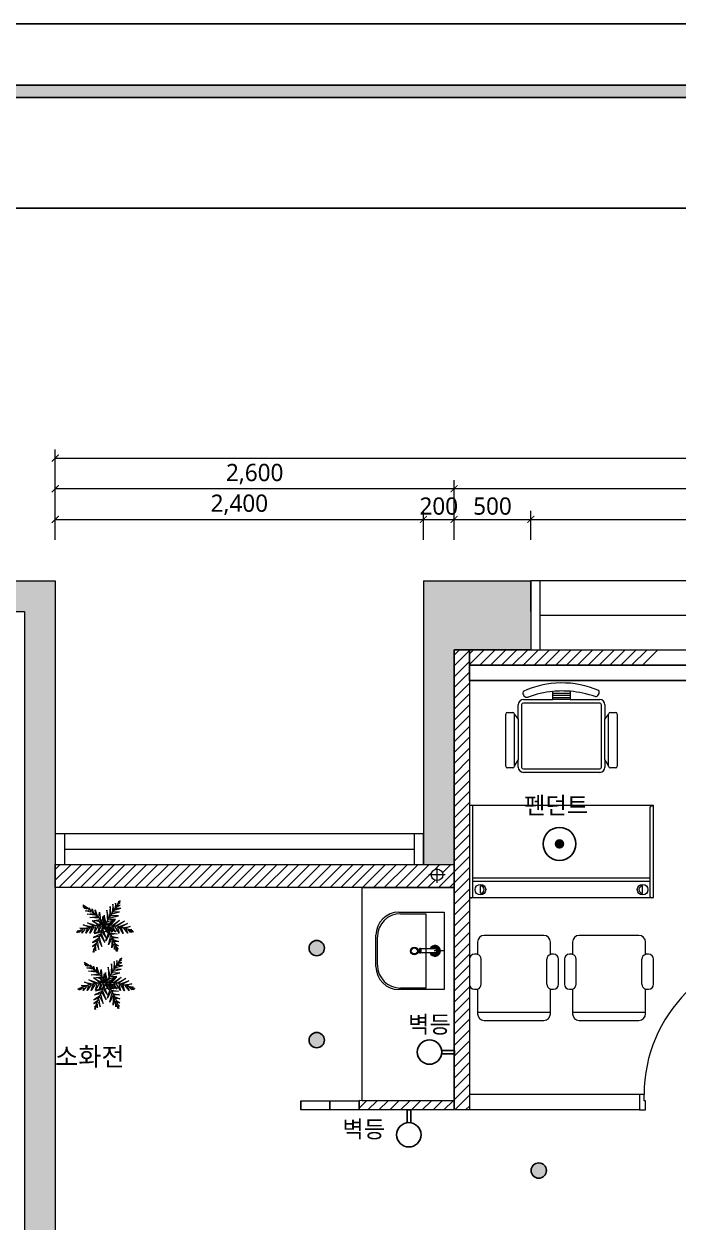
# Model space of a CAD drawing. Header units: metres. Extents: x 11578468 to 47831421, y -58341524 to -14256839.
# Drawn here: x 23835524 to 23839787, y -29056313 to -29048502 of the extents above; entities that cross this region are included whole.
import ezdxf
from ezdxf.enums import TextEntityAlignment as Align

# ---------------------------------------------------------------- set-up
doc = ezdxf.new("R2010")
doc.units = ezdxf.units.M
doc.header["$LTSCALE"] = 50
doc.header["$MEASUREMENT"] = 0
doc.linetypes.add('DH-HID2', pattern=[1.2, 0.8, -0.4])
doc.layers.get('0').update_dxf_attribs({"linetype": 'CONTINUOUS'})
doc.layers.get('DEFPOINTS').update_dxf_attribs({"linetype": 'CONTINUOUS'})
for name, color, linetype in [('03-TEXT', 3, 'CONTINUOUS'), ('FORM(YOURNAME)-1', 1, 'CONTINUOUS'), ('FORM(YOURNAME)-11', 1, 'CONTINUOUS'), ('FU-FURM', 251, 'DH-HID2'), ('LAY', 3, 'CONTINUOUS'), ('WAL', 3, 'CONTINUOUS'), ('wall', 3, 'CONTINUOUS')]:
    doc.layers.add(name, color=color, linetype=linetype)
doc.layers.add('ha', color=8, linetype='CONTINUOUS', lineweight=5)
doc.styles.add('JT1', font='malgun.ttf')
doc.styles.add('N 맑은고딕', font='malgun.ttf')
doc.styles.add('YOURNAME', font='malgun.ttf')
doc.styles.add('맑은 고딕', font='malgun.ttf')

# ---------------------------------------------------------------- blocks, each defined once
blk = doc.blocks.new('FORM-ELEVATION')
at = {"layer": 'FORM(YOURNAME)-11'}
h = blk.add_hatch(color=256, dxfattribs=at)
h.dxf.hatch_style = 1
h.paths.add_polyline_path([(-10309, 35708), (71691, 35708), (71691, 35508), (-10309, 35508)])
h.paths.add_polyline_path([(-10309, -21492), (71691, -21492), (71691, -21692), (-10309, -21692)])
at = {"layer": 'DEFPOINTS', "color": 158}
blk.add_lwpolyline([(-10309, -21692), (71691, -21692), (71691, 35708), (-10309, 35708)], close=True, dxfattribs=at)
at = {"layer": 'DEFPOINTS'}
blk.add_lwpolyline([(-8309, 33708), (61071, 33708), (61071, -19692), (-8309, -19692)], close=True, dxfattribs=at)
at = {"layer": 'FORM(YOURNAME)-11', "color": 250}
blk.add_lwpolyline([(-11309, -22692), (72691, -22692), (72691, 36708), (-11309, 36708)], close=True, dxfattribs=at)
at = {"layer": 'FORM(YOURNAME)-11'}
blk.add_lwpolyline([(-10309, 35708), (71691, 35708), (71691, 35508), (-10309, 35508)], close=True, dxfattribs=at)
at = {"layer": 'FORM(YOURNAME)-11', "color": 3, "style": 'YOURNAME'}
for tag, height, p in [('1', 451, (71041, -1219)), ('2', 451, (71041, -1863)), ('3', 451, (71041, -3150)), ('4', 451, (71041, -5081)), ('5', 515, (71041, -7398)), ('6', 515, (71041, -9650)), ('7', 515, (71041, -11903)), ('8', 515, (71041, -14155)), ('9', 515, (71041, -16408)), ('10', 515, (66791, -18596)), ('11', 515, (71041, -18660)), ('12', 515, (66791, -20848)), ('13', 515, (71041, -20848))]:
    blk.add_attdef(tag, text='', height=height, dxfattribs=at).set_placement(p, align=Align.MIDDLE_RIGHT)
blk = doc.blocks.new('_ArchTick')
at = {"color": 0, "linetype": 'ByBlock', "const_width": 0.15}
blk.add_lwpolyline([(-0.5, -0.5), (0.5, 0.5)], dxfattribs=at)
blk = doc.blocks.new('gasdgd')
at = {"layer": 'ha'}
for p, q in [((23835727.7, -29051864.8), (23835727.7, -29051276)), ((23835727.7, -29051332.3), (23852927.7, -29051332.3)), ((23835727.7, -29051864.8), (23835727.7, -29051476)), ((23838327.7, -29051864.8), (23838327.7, -29051476)), ((23838327.7, -29051864.8), (23838327.7, -29051476)), ((23838327.7, -29051532.3), (23835727.7, -29051532.3)), ((23843927.7, -29051532.3), (23838327.7, -29051532.3)), ((23835727.7, -29051864.8), (23835727.7, -29051676)), ((23835727.7, -29051732.3), (23838127.7, -29051732.3)), ((23838082.7, -29051732.3), (23838372.7, -29051732.3)), ((23838127.7, -29051864.8), (23838127.7, -29051676)), ((23838127.7, -29051864.8), (23838127.7, -29051676)), ((23838327.7, -29051834.9), (23838327.7, -29051676)), ((23838327.7, -29051834.9), (23838327.7, -29051676)), ((23838327.7, -29051732.3), (23838827.7, -29051732.3)), ((23838827.7, -29051864.8), (23838827.7, -29051676)), ((23838827.7, -29051864.8), (23838827.7, -29051676)), ((23838827.7, -29051732.3), (23843227.7, -29051732.3)), ((23832527.7, -29052132.3), (23835727.7, -29052132.3)), ((23835527.7, -29052132.3), (23835727.7, -29052132.3)), ((23835727.7, -29052132.3), (23835727.7, -29056482.3)), ((23838127.7, -29052132.3), (23838827.7, -29052132.3)), ((23838127.7, -29052132.3), (23838127.7, -29053982.3)), ((23838827.7, -29052332.3), (23838827.7, -29052132.3)), ((23832727.7, -29052332.3), (23835527.7, -29052332.3)), ((23835527.7, -29052332.3), (23835527.7, -29056482.3)), ((23838827.7, -29052332.3), (23838827.7, -29052582.3)), ((23838887.7, -29052357.3), (23843167.7, -29052357.3)), ((23838327.7, -29052616.6), (23838362, -29052582.3)), ((23838327.7, -29052582.3), (23838327.7, -29053982.3)), ((23838827.7, -29052582.3), (23838327.7, -29052582.3)), ((23838327.7, -29052582.3), (23838327.7, -29055582.3)), ((23838327.7, -29052582.3), (23838427.7, -29052582.3)), ((23838327.7, -29055582.3), (23838327.7, -29052582.3)), ((23838327.7, -29052687.3), (23838427.7, -29052587.3)), ((23838427.7, -29052608), (23838453.5, -29052582.3)), ((23838427.7, -29052678.7), (23838524.2, -29052582.3)), ((23838427.7, -29052582.3), (23838427.7, -29055582.3)), ((23838427.7, -29052582.3), (23838427.7, -29055582.3)), ((23838427.7, -29052582.3), (23842730.7, -29052582.3)), ((23838427.7, -29052682.3), (23838427.7, -29052582.3)), ((23838494.9, -29052682.3), (23838594.9, -29052582.3)), ((23838565.6, -29052682.3), (23838665.6, -29052582.3)), ((23838636.3, -29052682.3), (23838736.3, -29052582.3)), ((23838707, -29052682.3), (23838807, -29052582.3)), ((23838777.7, -29052682.3), (23838877.7, -29052582.3)), ((23838848.4, -29052682.3), (23838948.4, -29052582.3)), ((23838919.1, -29052682.3), (23839019.1, -29052582.3)), ((23838989.9, -29052682.3), (23839089.9, -29052582.3)), ((23839060.6, -29052682.3), (23839160.6, -29052582.3)), ((23839131.3, -29052682.3), (23839231.3, -29052582.3)), ((23839202, -29052682.3), (23839302, -29052582.3)), ((23839272.7, -29052682.3), (23839372.7, -29052582.3)), ((23839343.4, -29052682.3), (23839443.4, -29052582.3)), ((23839414.1, -29052682.3), (23839514.1, -29052582.3)), ((23839484.8, -29052682.3), (23839584.8, -29052582.3)), ((23839555.5, -29052682.3), (23839655.5, -29052582.3)), ((23838327.7, -29052758), (23838427.7, -29052658)), ((23838327.7, -29052828.7), (23838427.7, -29052728.7)), ((23840535.7, -29052682.3), (23838427.7, -29052682.3)), ((23838327.7, -29052899.5), (23838427.7, -29052799.5)), ((23838327.7, -29052970.2), (23838427.7, -29052870.2)), ((23838779, -29052906.9), (23838971.1, -29052906.9)), ((23838971.1, -29052906.9), (23838971.1, -29052854.1)), ((23839084.3, -29052867.1), (23838971.1, -29052867.1)), ((23839084.3, -29052880), (23838971.1, -29052880)), ((23839084.3, -29052895.4), (23838971.1, -29052895.4)), ((23839084.3, -29052906.9), (23838971.1, -29052906.9)), ((23839084.3, -29052853.1), (23839084.3, -29052906.9)), ((23839084.3, -29052906.9), (23839276.4, -29052906.9)), ((23838327.7, -29053040.9), (23838427.7, -29052940.9)), ((23838675.5, -29052990.3), (23838709.5, -29052990.3)), ((23838745.1, -29053035.1), (23838745.1, -29052940.9)), ((23838767.7, -29052940.9), (23838767.7, -29053347.8)), ((23839276.4, -29052929.5), (23838779, -29052929.5)), ((23839287.7, -29053347.8), (23839287.7, -29052940.9)), ((23839310.3, -29052940.9), (23839310.3, -29053035.1)), ((23839345.9, -29052990.3), (23839379.8, -29052990.3)), ((23838327.7, -29053111.6), (23838427.7, -29053011.6)), ((23838664.2, -29053340.8), (23838664.2, -29053001.6)), ((23838720.8, -29053001.6), (23838720.8, -29053005)), ((23838720.8, -29053005), (23838745.1, -29053035.1)), ((23838720.8, -29053336.6), (23838720.8, -29053005)), ((23838745.1, -29053035.1), (23838745.1, -29053296.6)), ((23839310.3, -29053035.1), (23839334.6, -29053005)), ((23839310.3, -29053296.6), (23839310.3, -29053035.1)), ((23839334.6, -29053005), (23839334.6, -29053001.6)), ((23839334.6, -29053336.6), (23839334.6, -29053005)), ((23839391.1, -29053001.6), (23839391.1, -29053340.8)), ((23838327.7, -29053182.3), (23838427.7, -29053082.3)), ((23838327.7, -29053253), (23838427.7, -29053153)), ((23838327.7, -29053323.7), (23838427.7, -29053223.7)), ((23838327.7, -29053394.4), (23838427.7, -29053294.4)), ((23838745.1, -29053296.6), (23838720.8, -29053336.6)), ((23838745.1, -29053347.8), (23838745.1, -29053296.6)), ((23839334.6, -29053336.6), (23839310.3, -29053296.6)), ((23839310.3, -29053296.6), (23839310.3, -29053347.8)), ((23838327.7, -29053465.1), (23838427.7, -29053365.1)), ((23838709.5, -29053352.1), (23838675.5, -29053352.1)), ((23838720.8, -29053336.6), (23838720.8, -29053340.8)), ((23838779, -29053359.1), (23839276.4, -29053359.1)), ((23839334.6, -29053340.8), (23839334.6, -29053336.6)), ((23839379.8, -29053352.1), (23839345.9, -29053352.1)), ((23838327.7, -29053535.9), (23838427.7, -29053435.9)), ((23839276.4, -29053381.7), (23838779, -29053381.7)), ((23838327.7, -29053606.6), (23838427.7, -29053506.6)), ((23838327.7, -29053677.3), (23838427.7, -29053577.3)), ((23838524.6, -29053598.5), (23838427.7, -29053598.5)), ((23838427.7, -29053598.5), (23838427.7, -29054198.5)), ((23838524.6, -29053598.5), (23838427.7, -29053598.5)), ((23838449.4, -29054190.9), (23838449.4, -29053599.6)), ((23839627.7, -29053598.5), (23838524.6, -29053598.5)), ((23838524.6, -29053598.5), (23838524.6, -29053598.5)), ((23839606, -29054190.9), (23839606, -29053608.2)), ((23839614.7, -29053599.6), (23839619, -29053599.6)), ((23839627.7, -29054198.5), (23839627.7, -29053598.5)), ((23838327.7, -29053748), (23838427.7, -29053648)), ((23838327.7, -29053818.7), (23838427.7, -29053718.7)), ((23838127.7, -29053782.3), (23835727.7, -29053782.3)), ((23835727.7, -29053782.3), (23835727.7, -29053982.3)), ((23835787.7, -29053782.3), (23835787.7, -29053982.3)), ((23838067.7, -29053782.3), (23838067.7, -29053982.3)), ((23838127.7, -29053982.3), (23838127.7, -29053782.3)), ((23838327.7, -29053889.4), (23838427.7, -29053789.4)), ((23835787.7, -29053882.3), (23838067.7, -29053882.3)), ((23838327.7, -29053960.1), (23838427.7, -29053860.1)), ((23835727.7, -29054014.5), (23835760, -29053982.3)), ((23835727.7, -29054085.2), (23835830.7, -29053982.3)), ((23835727.7, -29053982.3), (23838127.7, -29053982.3)), ((23835727.7, -29054132.3), (23835727.7, -29053982.3)), ((23835727.7, -29053982.3), (23838327.7, -29053982.3)), ((23835751.4, -29054132.3), (23835901.4, -29053982.3)), ((23835822.1, -29054132.3), (23835972.1, -29053982.3)), ((23835892.8, -29054132.3), (23836042.8, -29053982.3)), ((23835963.5, -29054132.3), (23836113.5, -29053982.3)), ((23836034.2, -29054132.3), (23836184.2, -29053982.3)), ((23836104.9, -29054132.3), (23836254.9, -29053982.3)), ((23836175.6, -29054132.3), (23836325.6, -29053982.3)), ((23836246.4, -29054132.3), (23836396.4, -29053982.3)), ((23836317.1, -29054132.3), (23836467.1, -29053982.3)), ((23836387.8, -29054132.3), (23836537.8, -29053982.3)), ((23836458.5, -29054132.3), (23836608.5, -29053982.3)), ((23836529.2, -29054132.3), (23836679.2, -29053982.3)), ((23836599.9, -29054132.3), (23836749.9, -29053982.3)), ((23836670.6, -29054132.3), (23836820.6, -29053982.3)), ((23836741.3, -29054132.3), (23836891.3, -29053982.3)), ((23836812, -29054132.3), (23836962, -29053982.3)), ((23836882.7, -29054132.3), (23837032.7, -29053982.3)), ((23836953.5, -29054132.3), (23837103.5, -29053982.3)), ((23837024.2, -29054132.3), (23837174.2, -29053982.3)), ((23837094.9, -29054132.3), (23837244.9, -29053982.3)), ((23837165.6, -29054132.3), (23837315.6, -29053982.3)), ((23837236.3, -29054132.3), (23837386.3, -29053982.3)), ((23837307, -29054132.3), (23837457, -29053982.3)), ((23837377.7, -29054132.3), (23837527.7, -29053982.3)), ((23837448.4, -29054132.3), (23837598.4, -29053982.3)), ((23837519.1, -29054132.3), (23837669.1, -29053982.3)), ((23837589.9, -29054132.3), (23837739.9, -29053982.3)), ((23837660.6, -29054132.3), (23837810.6, -29053982.3)), ((23837731.3, -29054132.3), (23837881.3, -29053982.3)), ((23837802, -29054132.3), (23837952, -29053982.3)), ((23837872.7, -29054132.3), (23838022.7, -29053982.3)), ((23837943.4, -29054132.3), (23838093.4, -29053982.3)), ((23838014.1, -29054132.3), (23838164.1, -29053982.3)), ((23838201.4, -29054015.8), (23838234.8, -29053982.3)), ((23838216.3, -29054102.5), (23838216.3, -29053997.5)), ((23838251.1, -29054036.7), (23838305.5, -29053982.3)), ((23838327.7, -29054030.8), (23838427.7, -29053930.8)), ((23838327.7, -29053982.3), (23838327.7, -29054132.3)), ((23838327.7, -29054101.5), (23838427.7, -29054001.5)), ((23838084.8, -29054132.3), (23838182, -29054035.1)), ((23838268.8, -29054050), (23838163.8, -29054050)), ((23838226.3, -29054132.3), (23838327.7, -29054030.8)), ((23838327.7, -29054172.2), (23838427.7, -29054072.2)), ((23838449.4, -29054068.2), (23839606, -29054068.2)), ((23838327.7, -29054132.3), (23835727.7, -29054132.3)), ((23837727.7, -29055522.3), (23837727.7, -29054132.3)), ((23837727.7, -29054132.3), (23838327.7, -29054132.3)), ((23838155.5, -29054132.3), (23838203, -29054084.9)), ((23838297, -29054132.3), (23838327.7, -29054101.5)), ((23838327.7, -29054132.3), (23838327.7, -29055522.3)), ((23838327.7, -29054243), (23838427.7, -29054143)), ((23838449.4, -29054089.9), (23839606, -29054089.9)), ((23838499, -29054170.2), (23838499, -29054122.4)), ((23839556.4, -29054170.2), (23839556.4, -29054122.4)), ((23836102.9, -29054240.7), (23836101.5, -29054295.4)), ((23836110.4, -29054280.6), (23836102.9, -29054240.7)), ((23836120.7, -29054234.7), (23836117.7, -29054270.3)), ((23836125.2, -29054258.5), (23836120.7, -29054234.7)), ((23836143, -29054221.4), (23836131.1, -29054246.5)), ((23836135.5, -29054240.7), (23836150.3, -29054231.7)), ((23836138.6, -29054237.7), (23836143, -29054221.4)), ((23836150.3, -29054231.7), (23836143, -29054231.7)), ((23838327.7, -29054313.7), (23838427.7, -29054213.7)), ((23838427.7, -29054198.5), (23839627.7, -29054198.5)), ((23838436.4, -29054199.6), (23838440.7, -29054199.6)), ((23839619, -29054199.6), (23839614.7, -29054199.6)), ((23835916.3, -29054258.5), (23835908.8, -29054252.5)), ((23835908.8, -29054259.9), (23835916.3, -29054258.5)), ((23835925, -29054264.3), (23835908.8, -29054259.9)), ((23835916.3, -29054267.3), (23835925, -29054264.3)), ((23835935.5, -29054273.3), (23835916.3, -29054267.3)), ((23835920.8, -29054254), (23835937, -29054268.8)), ((23835928, -29054264.3), (23835920.8, -29054254)), ((23835923.6, -29054283.6), (23835948.7, -29054282.1)), ((23835960.7, -29054292.4), (23835923.6, -29054283.6)), ((23835935.5, -29054305.8), (23835974, -29054301.4)), ((23835985.8, -29054311.7), (23835935.5, -29054305.8)), ((23835948.7, -29054280.6), (23835948.7, -29054264.3)), ((23835948.7, -29054264.3), (23835959.3, -29054288.1)), ((23835968.2, -29054271.8), (23835979.9, -29054307.2)), ((23835969.6, -29054296.9), (23835968.2, -29054271.8)), ((23835988.8, -29054277.6), (23836003.6, -29054323.5)), ((23835991.9, -29054314.7), (23835988.8, -29054277.6)), ((23836011.1, -29054328), (23836017, -29054293.9)), ((23836017, -29054293.9), (23836022.9, -29054344.3)), ((23836059.9, -29054365.1), (23836046.6, -29054313.2)), ((23836046.6, -29054313.2), (23836049.6, -29054378.4)), ((23836076.1, -29054336.9), (23836064.4, -29054279.1)), ((23836064.4, -29054279.1), (23836067.5, -29054351.7)), ((23836085.1, -29054257), (23836082.2, -29054323.5)), ((23836092.6, -29054311.7), (23836085.1, -29054257)), ((23836085.1, -29054331), (23836140, -29054316.2)), ((23836140, -29054316.2), (23836089.5, -29054317.7)), ((23836097, -29054304.4), (23836147.5, -29054290.9)), ((23836147.5, -29054290.9), (23836101.5, -29054293.9)), ((23836114.9, -29054280.6), (23836156.2, -29054267.3)), ((23836156.2, -29054267.3), (23836120.7, -29054270.3)), ((23836128, -29054261.3), (23836151.7, -29054248)), ((23836151.7, -29054248), (23836132.5, -29054251)), ((23837968.1, -29054293), (23838263.1, -29054293)), ((23837978.1, -29054303), (23838143.1, -29054303)), ((23838143.1, -29054303), (23838143.1, -29054788)), ((23838263.1, -29054293), (23838263.1, -29054798)), ((23838327.7, -29054384.4), (23838427.7, -29054284.4)), ((23835948.7, -29054391.7), (23835908.8, -29054375.4)), ((23835908.8, -29054375.4), (23835971, -29054388.7)), ((23835953.1, -29054393.2), (23835926.6, -29054430.1)), ((23835938.4, -29054362.1), (23836006.7, -29054384.2)), ((23835984.4, -29054387.2), (23835938.4, -29054362.1)), ((23835953.1, -29054328), (23836002.2, -29054322)), ((23836013.9, -29054332.5), (23835953.1, -29054328)), ((23835979.9, -29054388.7), (23835953.1, -29054430.1)), ((23835953.1, -29054430.1), (23835966.5, -29054391.7)), ((23835968.2, -29054348.8), (23836020, -29054341.3)), ((23836028.7, -29054353.1), (23835968.2, -29054348.8)), ((23836015.6, -29054382.8), (23835969.6, -29054350.3)), ((23835969.6, -29054350.3), (23836025.9, -29054381.4)), ((23836006.7, -29054382.8), (23835981.3, -29054428.7)), ((23835981.3, -29054428.7), (23835991.9, -29054385.7)), ((23835994.7, -29054370.9), (23836036.2, -29054366.6)), ((23836052.4, -29054381.4), (23835994.7, -29054370.9)), ((23836002.2, -29054345.8), (23836049.6, -29054378.4)), ((23836034.8, -29054378.4), (23836002.2, -29054345.8)), ((23836008.1, -29054422.8), (23836015.6, -29054384.2)), ((23836027.3, -29054384.2), (23836008.1, -29054422.8)), ((23836049.6, -29054378.4), (23836028.7, -29054421.3)), ((23836028.7, -29054421.3), (23836037.6, -29054381.4)), ((23836033.2, -29054354.6), (23836040.7, -29054319.2)), ((23836040.7, -29054319.2), (23836045.2, -29054370.9)), ((23836043.7, -29054393.2), (23836068.9, -29054427.3)), ((23836049.6, -29054378.4), (23836102.9, -29054362.1)), ((23836068.9, -29054427.3), (23836049.6, -29054385.7)), ((23836049.6, -29054385.7), (23836116.3, -29054388.7)), ((23836098.4, -29054422.8), (23836055.5, -29054384.2)), ((23836116.3, -29054388.7), (23836059.9, -29054396.2)), ((23836102.9, -29054362.1), (23836061.4, -29054366.6)), ((23836065.8, -29054379.9), (23836104.3, -29054344.3)), ((23836068.9, -29054354.6), (23836120.7, -29054339.8)), ((23836073.3, -29054381.4), (23836098.4, -29054422.8)), ((23836120.7, -29054422.8), (23836073.3, -29054381.4)), ((23836076.1, -29054381.4), (23836119.3, -29054341.3)), ((23836104.3, -29054344.3), (23836076.1, -29054381.4)), ((23836120.7, -29054339.8), (23836080.6, -29054341.3)), ((23836119.3, -29054341.3), (23836085.1, -29054379.9)), ((23836095.6, -29054381.4), (23836147.5, -29054344.3)), ((23836098.4, -29054387.2), (23836120.7, -29054422.8)), ((23836147.5, -29054344.3), (23836104.3, -29054384.2)), ((23836144.4, -29054430.1), (23836116.3, -29054384.2)), ((23836120.7, -29054382.8), (23836179.9, -29054351.7)), ((23836179.9, -29054351.7), (23836128, -29054385.7)), ((23836134.1, -29054388.7), (23836144.4, -29054430.1)), ((23836171.2, -29054433.1), (23836144.4, -29054388.7)), ((23836147.5, -29054385.7), (23836197.7, -29054367.9)), ((23836197.7, -29054367.9), (23836154.8, -29054391.7)), ((23836156.2, -29054391.7), (23836171.2, -29054433.1)), ((23836166.7, -29054394.7), (23836217, -29054387.2)), ((23836217, -29054387.2), (23836177.1, -29054399)), ((23838327.7, -29054455.1), (23838427.7, -29054355.1)), ((23835871.7, -29054416.8), (23835898.5, -29054411)), ((23835882.5, -29054415.8), (23835871.7, -29054416.8)), ((23835882, -29054419.8), (23835873.1, -29054428.7)), ((23835898.5, -29054412.5), (23835882, -29054425.8)), ((23835882, -29054425.8), (23835882, -29054419.8)), ((23835888.1, -29054397.7), (23835932.5, -29054397.7)), ((23835913.2, -29054403.5), (23835888.1, -29054397.7)), ((23835922.2, -29054405), (23835901.3, -29054430.1)), ((23835901.3, -29054430.1), (23835907.4, -29054411)), ((23835926.6, -29054430.1), (23835938.4, -29054397.7)), ((23836017, -29054461.2), (23835971, -29054490.9)), ((23836027.3, -29054434.6), (23835974, -29054458.4)), ((23835974, -29054458.4), (23836020, -29054447.9)), ((23836039.3, -29054408), (23835981.3, -29054433.1)), ((23835981.3, -29054433.1), (23836031.8, -29054421.3)), ((23836011.1, -29054474.7), (23836030.4, -29054516.1)), ((23836030.4, -29054516.1), (23836017, -29054461.2)), ((23836022.9, -29054443.6), (23836051, -29054490.9)), ((23836051, -29054490.9), (23836028.7, -29054434.6)), ((23836033.2, -29054424.3), (23836059.9, -29054459.8)), ((23836059.9, -29054459.8), (23836040.7, -29054411)), ((23836067.5, -29054415.3), (23836043.7, -29054422.8)), ((23836058.5, -29054480.5), (23836077.8, -29054422.8)), ((23836083.6, -29054433.1), (23836058.5, -29054480.5)), ((23836067.5, -29054408), (23836125.2, -29054413.9)), ((23836074.7, -29054505.8), (23836089.5, -29054444.9)), ((23836095.6, -29054458.4), (23836074.7, -29054505.8)), ((23836125.2, -29054413.9), (23836080.6, -29054419.8)), ((23836083.6, -29054428.7), (23836131.1, -29054434.6)), ((23836131.1, -29054434.6), (23836089.5, -29054437.6)), ((23836091.2, -29054449.4), (23836136.9, -29054459.8)), ((23836095.6, -29054526.4), (23836101.5, -29054464.2)), ((23836136.9, -29054459.8), (23836099.8, -29054459.8)), ((23836102.9, -29054470.2), (23836140, -29054485)), ((23836200.8, -29054430.1), (23836174, -29054397.7)), ((23836187.4, -29054403.5), (23836200.8, -29054430.1)), ((23836188.8, -29054402), (23836225.9, -29054406.5)), ((23836218.6, -29054425.8), (23836200.8, -29054408)), ((23836225.9, -29054406.5), (23836202.2, -29054409.5)), ((23836202.2, -29054409.5), (23836233.4, -29054413.9)), ((23836228.9, -29054425.8), (23836215.6, -29054416.8)), ((23836215.6, -29054416.8), (23836218.6, -29054425.8)), ((23836233.4, -29054413.9), (23836223.1, -29054415.3)), ((23836223.1, -29054415.3), (23836228.9, -29054425.8)), ((23837818.1, -29054648), (23837818.1, -29054443)), ((23837828.1, -29054638), (23837828.1, -29054453)), ((23838327.7, -29054525.8), (23838427.7, -29054425.8)), ((23838912.4, -29054444.7), (23838523.6, -29054444.7)), ((23839531.9, -29054444.7), (23839143.1, -29054444.7)), ((23835971, -29054490.9), (23836006.7, -29054477.5)), ((23836002.2, -29054490.9), (23835971, -29054516.1)), ((23835971, -29054516.1), (23835994.7, -29054507.1)), ((23835987.4, -29054523.4), (23835974, -29054536.8)), ((23835974, -29054536.8), (23835983, -29054536.8)), ((23835983, -29054536.8), (23835975.4, -29054547.2)), ((23835975.4, -29054547.2), (23835978.5, -29054547.2)), ((23835978.5, -29054547.2), (23835981.3, -29054554.5)), ((23835981.3, -29054554.5), (23835981.3, -29054542.7)), ((23835985.8, -29054530.9), (23835993.3, -29054544.2)), ((23835993.3, -29054544.2), (23835993.3, -29054519.1)), ((23836000.6, -29054504.3), (23836011.1, -29054536.8)), ((23836011.1, -29054536.8), (23836005, -29054489.5)), ((23836105.9, -29054482), (23836095.6, -29054526.4)), ((23836140, -29054485), (23836104.3, -29054483.5)), ((23836113.2, -29054536.8), (23836111.8, -29054501.3)), ((23836120.7, -29054510.1), (23836113.2, -29054536.8)), ((23836114.9, -29054495.3), (23836140, -29054511.6)), ((23836140, -29054511.6), (23836116.3, -29054505.8)), ((23836126.6, -29054548.7), (23836123.5, -29054529.4)), ((23836126.6, -29054521.9), (23836136.9, -29054533.9)), ((23836128, -29054532.4), (23836126.6, -29054548.7)), ((23836136.9, -29054533.9), (23836128, -29054532.4)), ((23838102.6, -29054560), (23838102.6, -29054531)), ((23838107.6, -29054531), (23838102.6, -29054531)), ((23838107.6, -29054560), (23838107.6, -29054531)), ((23838112.6, -29054532), (23838107.6, -29054532)), ((23838112.6, -29054559), (23838112.6, -29054532)), ((23838203.1, -29054533), (23838112.6, -29054533)), ((23838263.1, -29054545.5), (23838198.1, -29054545.5)), ((23838327.7, -29054596.5), (23838427.7, -29054496.5)), ((23838480.2, -29054488.2), (23838480.2, -29054568.7)), ((23838955.8, -29054568.7), (23838955.8, -29054488.2)), ((23839099.7, -29054488.2), (23839099.7, -29054568.7)), ((23839575.3, -29054568.7), (23839575.3, -29054488.2)), ((23835925.3, -29054631.5), (23835917.8, -29054625.5)), ((23835929.8, -29054627), (23835946, -29054641.8)), ((23835937, -29054637.3), (23835929.8, -29054627)), ((23836094.1, -29054630), (23836091.2, -29054696.5)), ((23836101.6, -29054684.7), (23836094.1, -29054630)), ((23836111.9, -29054613.7), (23836110.5, -29054668.4)), ((23836119.4, -29054653.6), (23836111.9, -29054613.7)), ((23836129.7, -29054607.7), (23836126.7, -29054643.3)), ((23836134.2, -29054631.5), (23836129.7, -29054607.7)), ((23836137, -29054634.3), (23836160.7, -29054621)), ((23836152, -29054594.4), (23836140.1, -29054619.5)), ((23836160.7, -29054621), (23836141.5, -29054624)), ((23836144.5, -29054613.7), (23836159.3, -29054604.7)), ((23836147.6, -29054610.7), (23836152, -29054594.4)), ((23836159.3, -29054604.7), (23836152, -29054604.7)), ((23838107.6, -29054560), (23838102.6, -29054560)), ((23838112.6, -29054559), (23838107.6, -29054559)), ((23838203.1, -29054558), (23838112.6, -29054558)), ((23838327.7, -29054667.2), (23838427.7, -29054567.2)), ((23838427.8, -29054600), (23838427.8, -29054762.9)), ((23838471.2, -29054567.4), (23838460.3, -29054567.4)), ((23838503.8, -29054762.9), (23838503.8, -29054600)), ((23838932.3, -29054762.9), (23838932.3, -29054600)), ((23838975.7, -29054567.4), (23838964.8, -29054567.4)), ((23838964.8, -29054567.4), (23838964.8, -29054567.4)), ((23839008.3, -29054762.9), (23839008.3, -29054600)), ((23839047.3, -29054600), (23839047.3, -29054762.9)), ((23839090.7, -29054567.4), (23839079.8, -29054567.4)), ((23839123.3, -29054762.9), (23839123.3, -29054600)), ((23839551.7, -29054762.9), (23839551.7, -29054600)), ((23839595.2, -29054567.4), (23839584.3, -29054567.4)), ((23839627.8, -29054762.9), (23839627.8, -29054600)), ((23835917.8, -29054632.9), (23835925.3, -29054631.5)), ((23835934, -29054637.3), (23835917.8, -29054632.9)), ((23835925.3, -29054640.3), (23835934, -29054637.3)), ((23835944.5, -29054646.3), (23835925.3, -29054640.3)), ((23835932.6, -29054656.6), (23835957.7, -29054655.1)), ((23835969.7, -29054665.4), (23835932.6, -29054656.6)), ((23835944.5, -29054678.8), (23835983, -29054674.4)), ((23835994.8, -29054684.7), (23835944.5, -29054678.8)), ((23835957.7, -29054653.6), (23835957.7, -29054637.3)), ((23835957.7, -29054637.3), (23835968.3, -29054661.1)), ((23835962.1, -29054701), (23836011.2, -29054695)), ((23836022.9, -29054705.5), (23835962.1, -29054701)), ((23835977.2, -29054644.8), (23835988.9, -29054680.2)), ((23835978.6, -29054669.9), (23835977.2, -29054644.8)), ((23835997.8, -29054650.6), (23836012.6, -29054696.5)), ((23836000.9, -29054687.7), (23835997.8, -29054650.6)), ((23836020.1, -29054701), (23836026, -29054666.9)), ((23836026, -29054666.9), (23836031.9, -29054717.3)), ((23836042.2, -29054727.6), (23836049.7, -29054692.2)), ((23836049.7, -29054692.2), (23836054.2, -29054743.9)), ((23836068.9, -29054738.1), (23836055.6, -29054686.2)), ((23836055.6, -29054686.2), (23836058.6, -29054751.4)), ((23836085.1, -29054709.9), (23836073.4, -29054652.1)), ((23836073.4, -29054652.1), (23836076.5, -29054724.7)), ((23836094.1, -29054704), (23836149, -29054689.2)), ((23836149, -29054689.2), (23836098.5, -29054690.7)), ((23836106, -29054677.4), (23836156.5, -29054663.9)), ((23836156.5, -29054663.9), (23836110.5, -29054666.9)), ((23836123.9, -29054653.6), (23836165.2, -29054640.3)), ((23836165.2, -29054640.3), (23836129.7, -29054643.3)), ((23838327.7, -29054737.9), (23838427.7, -29054637.9)), ((23838327.7, -29054808.6), (23838427.7, -29054708.6)), ((23835880.7, -29054789.8), (23835907.5, -29054784)), ((23835907.5, -29054785.5), (23835891, -29054798.8)), ((23835897.1, -29054770.7), (23835941.5, -29054770.7)), ((23835922.2, -29054776.5), (23835897.1, -29054770.7)), ((23835931.2, -29054778), (23835910.3, -29054803.1)), ((23835910.3, -29054803.1), (23835916.4, -29054784)), ((23835957.7, -29054764.7), (23835917.8, -29054748.4)), ((23835917.8, -29054748.4), (23835980, -29054761.7)), ((23835962.1, -29054766.2), (23835935.6, -29054803.1)), ((23835935.6, -29054803.1), (23835947.4, -29054770.7)), ((23835947.4, -29054735.1), (23836015.7, -29054757.2)), ((23835993.4, -29054760.2), (23835947.4, -29054735.1)), ((23835988.9, -29054761.7), (23835962.1, -29054803.1)), ((23835962.1, -29054803.1), (23835975.5, -29054764.7)), ((23835977.2, -29054721.8), (23836029, -29054714.3)), ((23836037.7, -29054726.1), (23835977.2, -29054721.8)), ((23836024.6, -29054755.8), (23835978.6, -29054723.3)), ((23835978.6, -29054723.3), (23836034.9, -29054754.4)), ((23836015.7, -29054755.8), (23835990.3, -29054801.7)), ((23835990.3, -29054801.7), (23836000.9, -29054758.7)), ((23836048.3, -29054781), (23835990.3, -29054806.1)), ((23836003.7, -29054743.9), (23836045.2, -29054739.6)), ((23836061.4, -29054754.4), (23836003.7, -29054743.9)), ((23836011.2, -29054718.8), (23836058.6, -29054751.4)), ((23836043.8, -29054751.4), (23836011.2, -29054718.8)), ((23836017.1, -29054795.8), (23836024.6, -29054757.2)), ((23836036.3, -29054757.2), (23836017.1, -29054795.8)), ((23836058.6, -29054751.4), (23836037.7, -29054794.3)), ((23836037.7, -29054794.3), (23836046.6, -29054754.4)), ((23836068.9, -29054832.8), (23836049.7, -29054784)), ((23836052.7, -29054766.2), (23836077.9, -29054800.3)), ((23836058.6, -29054751.4), (23836111.9, -29054735.1)), ((23836077.9, -29054800.3), (23836058.6, -29054758.7)), ((23836058.6, -29054758.7), (23836125.3, -29054761.7)), ((23836107.4, -29054795.8), (23836064.5, -29054757.2)), ((23836125.3, -29054761.7), (23836068.9, -29054769.2)), ((23836111.9, -29054735.1), (23836070.4, -29054739.6)), ((23836074.8, -29054752.9), (23836113.3, -29054717.3)), ((23836076.5, -29054781), (23836134.2, -29054786.9)), ((23836077.9, -29054727.6), (23836129.7, -29054712.8)), ((23836082.3, -29054754.4), (23836107.4, -29054795.8)), ((23836129.7, -29054795.8), (23836082.3, -29054754.4)), ((23836085.1, -29054754.4), (23836128.3, -29054714.3)), ((23836113.3, -29054717.3), (23836085.1, -29054754.4)), ((23836129.7, -29054712.8), (23836089.6, -29054714.3)), ((23836134.2, -29054786.9), (23836089.6, -29054792.8)), ((23836128.3, -29054714.3), (23836094.1, -29054752.9)), ((23836104.6, -29054754.4), (23836156.5, -29054717.3)), ((23836107.4, -29054760.2), (23836129.7, -29054795.8)), ((23836156.5, -29054717.3), (23836113.3, -29054757.2)), ((23836153.4, -29054803.1), (23836125.3, -29054757.2)), ((23836129.7, -29054755.8), (23836188.9, -29054724.7)), ((23836188.9, -29054724.7), (23836137, -29054758.7)), ((23836143.1, -29054761.7), (23836153.4, -29054803.1)), ((23836180.2, -29054806.1), (23836153.4, -29054761.7)), ((23836156.5, -29054758.7), (23836206.7, -29054740.9)), ((23836206.7, -29054740.9), (23836163.8, -29054764.7)), ((23836165.2, -29054764.7), (23836180.2, -29054806.1)), ((23836175.7, -29054767.7), (23836226, -29054760.2)), ((23836209.8, -29054803.1), (23836183, -29054770.7)), ((23836226, -29054760.2), (23836186.1, -29054772)), ((23836196.4, -29054776.5), (23836209.8, -29054803.1)), ((23836197.8, -29054775), (23836234.9, -29054779.5)), ((23836227.6, -29054798.8), (23836209.8, -29054781)), ((23836234.9, -29054779.5), (23836211.2, -29054782.5)), ((23836211.2, -29054782.5), (23836242.4, -29054786.9)), ((23836242.4, -29054786.9), (23836232.1, -29054788.3)), ((23838327.7, -29054879.4), (23838427.7, -29054779.4)), ((23835891.5, -29054788.8), (23835880.7, -29054789.8)), ((23835891, -29054792.8), (23835882.1, -29054801.7)), ((23835891, -29054798.8), (23835891, -29054792.8)), ((23836026, -29054834.2), (23835980, -29054863.9)), ((23835980, -29054863.9), (23836015.7, -29054850.5)), ((23836011.2, -29054863.9), (23835980, -29054889.1)), ((23836036.3, -29054807.6), (23835983, -29054831.4)), ((23835983, -29054831.4), (23836029, -29054820.9)), ((23835990.3, -29054806.1), (23836040.8, -29054794.3)), ((23836020.1, -29054909.8), (23836014, -29054862.5)), ((23836020.1, -29054847.7), (23836039.4, -29054889.1)), ((23836039.4, -29054889.1), (23836026, -29054834.2)), ((23836031.9, -29054816.6), (23836060, -29054863.9)), ((23836060, -29054863.9), (23836037.7, -29054807.6)), ((23836042.2, -29054797.3), (23836068.9, -29054832.8)), ((23836076.5, -29054788.3), (23836052.7, -29054795.8)), ((23836067.5, -29054853.5), (23836086.8, -29054795.8)), ((23836092.6, -29054806.1), (23836067.5, -29054853.5)), ((23836083.7, -29054878.8), (23836098.5, -29054817.9)), ((23836104.6, -29054831.4), (23836083.7, -29054878.8)), ((23836092.6, -29054801.7), (23836140.1, -29054807.6)), ((23836140.1, -29054807.6), (23836098.5, -29054810.6)), ((23836100.2, -29054822.4), (23836145.9, -29054832.8)), ((23836104.6, -29054899.4), (23836110.5, -29054837.2)), ((23836114.9, -29054855), (23836104.6, -29054899.4)), ((23836145.9, -29054832.8), (23836108.8, -29054832.8)), ((23836111.9, -29054843.2), (23836149, -29054858)), ((23836149, -29054858), (23836113.3, -29054856.5)), ((23836237.9, -29054798.8), (23836224.6, -29054789.8)), ((23836224.6, -29054789.8), (23836227.6, -29054798.8)), ((23836232.1, -29054788.3), (23836237.9, -29054798.8)), ((23838263.1, -29054798), (23837968.1, -29054798)), ((23838143.1, -29054788), (23837978.1, -29054788)), ((23838327.7, -29054950.1), (23838427.7, -29054850.1)), ((23838460.3, -29054795.5), (23838471.2, -29054795.5)), ((23838480.2, -29054794.2), (23838480.2, -29054955.1)), ((23838955.8, -29054955.1), (23838955.8, -29054794.2)), ((23838964.8, -29054795.5), (23838975.7, -29054795.5)), ((23839079.8, -29054795.5), (23839090.7, -29054795.5)), ((23839099.7, -29054794.2), (23839099.7, -29054955.1)), ((23839575.3, -29054955.1), (23839575.3, -29054794.2)), ((23839584.3, -29054795.5), (23839595.2, -29054795.5)), ((23835980, -29054889.1), (23836003.7, -29054880.1)), ((23835996.4, -29054896.4), (23835983, -29054909.8)), ((23835983, -29054909.8), (23835992, -29054909.8)), ((23835992, -29054909.8), (23835984.4, -29054920.2)), ((23835984.4, -29054920.2), (23835987.5, -29054920.2)), ((23835987.5, -29054920.2), (23835990.3, -29054927.5)), ((23835990.3, -29054927.5), (23835990.3, -29054915.7)), ((23835994.8, -29054903.9), (23836002.3, -29054917.2)), ((23836002.3, -29054917.2), (23836002.3, -29054892.1)), ((23836009.6, -29054877.3), (23836020.1, -29054909.8)), ((23836122.2, -29054909.8), (23836120.8, -29054874.3)), ((23836129.7, -29054883.1), (23836122.2, -29054909.8)), ((23836123.9, -29054868.3), (23836149, -29054884.6)), ((23836149, -29054884.6), (23836125.3, -29054878.8)), ((23836135.6, -29054921.7), (23836132.5, -29054902.4)), ((23836135.6, -29054894.9), (23836145.9, -29054906.9)), ((23836137, -29054905.4), (23836135.6, -29054921.7)), ((23836145.9, -29054906.9), (23836137, -29054905.4)), ((23838327.7, -29055020.8), (23838427.7, -29054920.8)), ((23838327.7, -29055091.5), (23838427.7, -29054991.5)), ((23838480.2, -29054944.2), (23838955.8, -29054944.2)), ((23838523.6, -29054998.5), (23838912.4, -29054998.5)), ((23839099.7, -29054944.2), (23839575.3, -29054944.2)), ((23839143.1, -29054998.5), (23839531.9, -29054998.5)), ((23838327.7, -29055162.2), (23838427.7, -29055062.2)), ((23838327.7, -29055232.9), (23838427.7, -29055132.9)), ((23838327.7, -29055303.6), (23838427.7, -29055203.6)), ((23838327.7, -29055374.3), (23838427.7, -29055274.3)), ((23838327.7, -29055445), (23838427.7, -29055345)), ((23838327.7, -29055515.8), (23838427.7, -29055415.8)), ((23838331.9, -29055582.3), (23838427.7, -29055486.5)), ((23839535.7, -29055482.3), (23838427.7, -29055482.3)), ((23839535.7, -29055482.3), (23839535.7, -29055582.3)), ((23839565.7, -29055482.3), (23839535.7, -29055482.3)), ((23839535.7, -29055482.3), (23839535.7, -29055582.3)), ((23839565.7, -29055522.3), (23839565.7, -29055482.3)), ((23837327.9, -29055522.3), (23837327.9, -29055582.3)), ((23837327.9, -29055522.3), (23837517.9, -29055522.3)), ((23837327.9, -29055582.3), (23837327.9, -29055522.3)), ((23837517.9, -29055522.3), (23837517.9, -29055582.3)), ((23837517.9, -29055522.3), (23837707.9, -29055522.3)), ((23837517.9, -29055582.3), (23837517.9, -29055522.3)), ((23838327.7, -29055522.3), (23837707.9, -29055522)), ((23837707.9, -29055582.3), (23837707.9, -29055522)), ((23837707.9, -29055569.9), (23837755.5, -29055522.3)), ((23837707.9, -29055522.3), (23837707.9, -29055582.3)), ((23838327.7, -29055522.3), (23837727.7, -29055522.3)), ((23837766.2, -29055582.3), (23837826.2, -29055522.3)), ((23837836.9, -29055582.3), (23837896.9, -29055522.3)), ((23837907.6, -29055582.3), (23837967.6, -29055522.3)), ((23837978.3, -29055582.3), (23838038.3, -29055522.3)), ((23838049, -29055582.3), (23838109, -29055522.3)), ((23838119.8, -29055582.3), (23838179.8, -29055522.3)), ((23838190.5, -29055582.3), (23838250.5, -29055522.3)), ((23838261.2, -29055582.3), (23838321.2, -29055522.3)), ((23838327.7, -29055522.3), (23838327.7, -29055582.3)), ((23838402.6, -29055582.3), (23838427.7, -29055557.2)), ((23839575.7, -29055522.3), (23839565.7, -29055522.3)), ((23839575.7, -29055582.3), (23839575.7, -29055522.3)), ((23837517.9, -29055582.3), (23837327.9, -29055582.3)), ((23837707.9, -29055582.3), (23837517.9, -29055582.3)), ((23838327.7, -29055582.3), (23837707.9, -29055582.3)), ((23839535.7, -29055582.3), (23838327.7, -29055582.3)), ((23838427.7, -29055582.3), (23838327.7, -29055582.3)), ((23839535.7, -29055582.3), (23839575.7, -29055582.3))]:
    blk.add_line(p, q, dxfattribs=at)
for points in [[(23838827.7, -29052582.3), (23843227.7, -29052582.3), (23843227.7, -29052132.3), (23838827.7, -29052132.3)], [(23838827.7, -29052582.3), (23838887.7, -29052582.3), (23838887.7, -29052132.3), (23838827.7, -29052132.3)]]:
    blk.add_lwpolyline(points, close=True, dxfattribs=at)
for centre, radius in [((23838216.3, -29054050), 37.5), ((23838499, -29054146.3), 34.7), ((23839556.4, -29054146.3), 34.7), ((23838068.1, -29054545.5), 25), ((23838068.1, -29054545.5), 20)]:
    blk.add_circle(centre, radius, dxfattribs=at)
for centre, radius, start, end in [((23839030.9, -29053399.5), 601, 66.55308, 114.9844), ((23838779, -29052940.9), 33.9, 90, 180), ((23838804, -29052863.4), 28.4, 162.19526, 282.37425), ((23839033, -29053491.3), 640.3, 95.55545, 110.37633), ((23839033, -29053491.3), 640.3, 85.40557, 95.55545), ((23839033, -29053491.3), 640.3, 70.49141, 85.40557), ((23839246, -29052860.7), 27.2, 271.93544, 27.53268), ((23839276.4, -29052940.9), 33.9, 0, 90), ((23838675.5, -29053001.6), 11.3, 90, 180), ((23838709.5, -29053001.6), 11.3, 0, 90), ((23838779, -29052940.9), 11.3, 90, 180), ((23839276.4, -29052940.9), 11.3, 0, 90), ((23839345.9, -29053001.6), 11.3, 90, 180), ((23839379.8, -29053001.6), 11.3, 0, 90), ((23838675.5, -29053340.8), 11.3, 180, 270), ((23838709.5, -29053340.8), 11.3, 270, 0), ((23838779, -29053347.8), 33.9, 180, 270), ((23838779, -29053347.8), 11.3, 180, 270), ((23839276.4, -29053347.8), 33.9, 270, 0), ((23839276.4, -29053347.8), 11.3, 270, 0), ((23839345.9, -29053340.8), 11.3, 180, 270), ((23839379.8, -29053340.8), 11.3, 270, 0), ((23839614.7, -29053608.2), 8.69, 90, 180), ((23839619, -29053608.2), 8.69, 0, 90), ((23838499, -29054146.3), 23.9, 270, 90), ((23839556.4, -29054146.3), 23.9, 90, 270), ((23837248.8, -29055010.5), 1354, 144.11903, 160.36406), ((23838436.4, -29054190.9), 8.69, 180, 270), ((23838440.7, -29054190.9), 8.69, 270, 0), ((23839614.7, -29054190.9), 8.69, 180, 270), ((23839619, -29054190.9), 8.69, 270, 0), ((23835644.2, -29054682.4), 508.8, 15.05317, 58.77817), ((23837968.1, -29054443), 150, 90, 180), ((23837978.1, -29054453), 150, 90, 180), ((23836054.5, -29054785.5), 407.8, 62.83588, 117.94289), ((23838523.6, -29054488.2), 43.4, 90, 180), ((23838912.4, -29054488.2), 43.4, 0, 90), ((23839143.1, -29054488.2), 43.4, 90, 180), ((23839531.9, -29054488.2), 43.4, 0, 90), ((23838203.1, -29054545.5), 35, 200.92486, 159.07519), ((23838203.1, -29054545.5), 30, 204.62434, 155.37571), ((23838203.1, -29054545.5), 25, 210.00002, 150.00002), ((23838203.1, -29054545.5), 18, 223.98299, 136.01706), ((23838203.1, -29054545.5), 12.5, 270.00002, 90.00002), ((23840505.7, -29055482.3), 940, 90, 180), ((23835653.2, -29055055.4), 508.8, 15.05317, 58.77817), ((23837257.8, -29055383.5), 1354, 144.11903, 160.36406), ((23838460.3, -29054600), 32.6, 90, 180), ((23838471.2, -29054600), 32.6, 73.9721, 90), ((23838471.2, -29054600), 32.6, 0, 73.9721), ((23838964.8, -29054600), 32.6, 106.0279, 180), ((23838964.8, -29054600), 32.6, 90, 106.0279), ((23838975.7, -29054600), 32.6, 0, 90), ((23839079.8, -29054600), 32.6, 90, 180), ((23839090.7, -29054600), 32.6, 73.9721, 90), ((23839090.7, -29054600), 32.6, 0, 73.9721), ((23839584.3, -29054600), 32.6, 106.0279, 180), ((23839584.3, -29054600), 32.6, 90, 106.0279), ((23839595.2, -29054600), 32.6, 0, 90), ((23837968.1, -29054648), 150, 180, 270), ((23837978.1, -29054638), 150, 180, 270), ((23836063.5, -29055158.5), 407.8, 62.83588, 117.94289), ((23838460.3, -29054762.9), 32.6, 180, 270), ((23838471.2, -29054762.9), 32.6, 286.0279, 0), ((23838964.8, -29054762.9), 32.6, 180, 253.9721), ((23838975.7, -29054762.9), 32.6, 270, 0), ((23839079.8, -29054762.9), 32.6, 180, 270), ((23839090.7, -29054762.9), 32.6, 286.0279, 0), ((23839584.3, -29054762.9), 32.6, 180, 253.9721), ((23839595.2, -29054762.9), 32.6, 270, 0), ((23838471.2, -29054762.9), 32.6, 270, 286.0279), ((23838964.8, -29054762.9), 32.6, 253.9721, 270), ((23839090.7, -29054762.9), 32.6, 270, 286.0279), ((23839584.3, -29054762.9), 32.6, 253.9721, 270), ((23838523.6, -29054955.1), 43.4, 180, 270), ((23838912.4, -29054955.1), 43.4, 270, 0), ((23839143.1, -29054955.1), 43.4, 180, 270), ((23839531.9, -29054955.1), 43.4, 270, 0)]:
    blk.add_arc(centre, radius, start, end, dxfattribs=at)
for points in [[(23832727.7, -29052332.3), (23832727.7, -29052132.3), (23835527.7, -29052332.3)], [(23835527.7, -29052332.3), (23832727.7, -29052132.3), (23835527.7, -29052132.3)], [(23835527.7, -29052332.3), (23835527.7, -29052132.3), (23835727.7, -29056482.3)], [(23835727.7, -29056482.3), (23835527.7, -29052132.3), (23835727.7, -29052132.3)], [(23838127.7, -29053982.3), (23838127.7, -29052132.3), (23838327.7, -29053982.3)], [(23838327.7, -29052582.3), (23838127.7, -29052132.3), (23838327.7, -29052132.3)], [(23838327.7, -29053982.3), (23838127.7, -29052132.3), (23838327.7, -29052582.3)], [(23838327.7, -29052582.3), (23838327.7, -29052132.3), (23838827.7, -29052582.3)], [(23838827.7, -29052582.3), (23838327.7, -29052132.3), (23838827.7, -29052132.3)], [(23835527.7, -29056482.3), (23835527.7, -29052332.3), (23835727.7, -29056482.3)]]:
    blk.add_solid(points, dxfattribs=at)
at = {"layer": 'ha', "xscale": 45, "yscale": 45, "zscale": 45, "rotation": 180}
for p in [(23835727.7, -29051332.3), (23835727.7, -29051532.3), (23838327.7, -29051532.3), (23835727.7, -29051732.3), (23838327.7, -29051732.3), (23838327.7, -29051732.3), (23838827.7, -29051732.3)]:
    blk.add_blockref('_ArchTick', p, dxfattribs=at)
at = {"layer": 'ha', "xscale": 45, "yscale": 45, "zscale": 45}
for p in [(23838327.7, -29051532.3), (23838127.7, -29051732.3), (23838127.7, -29051732.3), (23838827.7, -29051732.3)]:
    blk.add_blockref('_ArchTick', p, dxfattribs=at)
at = {"layer": 'ha', "style": 'JT1'}
blk.add_text('소화전', height=120, dxfattribs=at).set_placement((23835727.7, -29055295.2))
at = {"layer": 'ha', "char_height": 112.5, "attachment_point": 5, "style": 'N 맑은고딕'}
for s, insert in [('2,600', (23837027.7, -29051436.6)), ('2,400', (23836927.7, -29051636.6)), ('200', (23838227.7, -29051646)), ('500', (23838577.7, -29051646))]:
    blk.add_mtext(s, dxfattribs=dict(at, insert=insert))
blk = doc.blocks.new('A$C37E12833')
at = {"layer": 'LAY'}
for p, q in [((67.5, 84.7), (67.5, 0)), ((89.7, 84.4), (89.7, 0)), ((67.5, 0), (89.7, 0))]:
    blk.add_line(p, q, dxfattribs=at)
blk.add_circle((79.5, 163.3), 79.5, dxfattribs=at)

msp = doc.modelspace()

# ---------------------------------------------------------------- hatches: boundary and pattern name
at = {"layer": 'WAL'}
h = msp.add_hatch(color=256, dxfattribs=at)
edge = h.paths.add_edge_path()
edge.add_arc((23839014.4, -29053848), 31.2, 0, 360)
at = {"layer": 'wall', "ltscale": 10}
h = msp.add_hatch(color=2, dxfattribs=at)
h.dxf.hatch_style = 1
h.paths.add_polyline_path([(23837481.9, -29054527.3, 1), (23837381.9, -29054527.3, 1)])
h = msp.add_hatch(color=2, dxfattribs=at)
h.dxf.hatch_style = 1
h.paths.add_polyline_path([(23837481.9, -29055127.3, 1), (23837381.9, -29055127.3, 1)])
h = msp.add_hatch(color=2, dxfattribs=at)
h.dxf.hatch_style = 1
h.paths.add_polyline_path([(23838929.2, -29055977.5, 1), (23838829.2, -29055977.5, 1)])

# ---------------------------------------------------------------- linework, layer by layer
msp.add_lwpolyline([(23840535.7, -29052682.3), (23840535.7, -29052782.3), (23838427.7, -29052782.3), (23838427.7, -29052682.3), (23840535.7, -29052682.3)])
for centre in [(23837431.9, -29054527.3), (23837431.9, -29055127.3), (23838879.2, -29055977.5)]:
    msp.add_circle(centre, 50)
at = {"layer": 'WAL'}
msp.add_circle((23839014.4, -29053848), 107.2, dxfattribs=at)

# ---------------------------------------------------------------- block references
at = {"layer": 'FORM(YOURNAME)-1', "xscale": 0.4, "yscale": 0.4, "zscale": 0.4}
msp.add_blockref('FORM-ELEVATION', (23831853.2, -29063185.2), dxfattribs=at)
at = {"layer": 'FU-FURM', "color": 8, "ltscale": 30}
msp.add_blockref('gasdgd', (0, 0), dxfattribs=at)
at = {"layer": 'WAL', "xscale": 0.999759348109365, "yscale": 0.999759348109365, "zscale": 0.999759348109365}
for p, rotation in [((23838330.4, -29055284.9), 90.00000000000001), ((23838112, -29055581.3), 180)]:
    msp.add_blockref('A$C37E12833', p, dxfattribs=dict(at, rotation=rotation))

# ---------------------------------------------------------------- texts
at = {"layer": '03-TEXT', "style": '맑은 고딕'}
for s, p in [('펜던트', (23838783.4, -29053541)), ('벽등', (23838027, -29054969.5)), ('벽등', (23837598.9, -29055652.3))]:
    msp.add_text(s, height=111.11, dxfattribs=at).set_placement(p, align=Align.TOP_LEFT)

doc.saveas('drawing.dxf')
